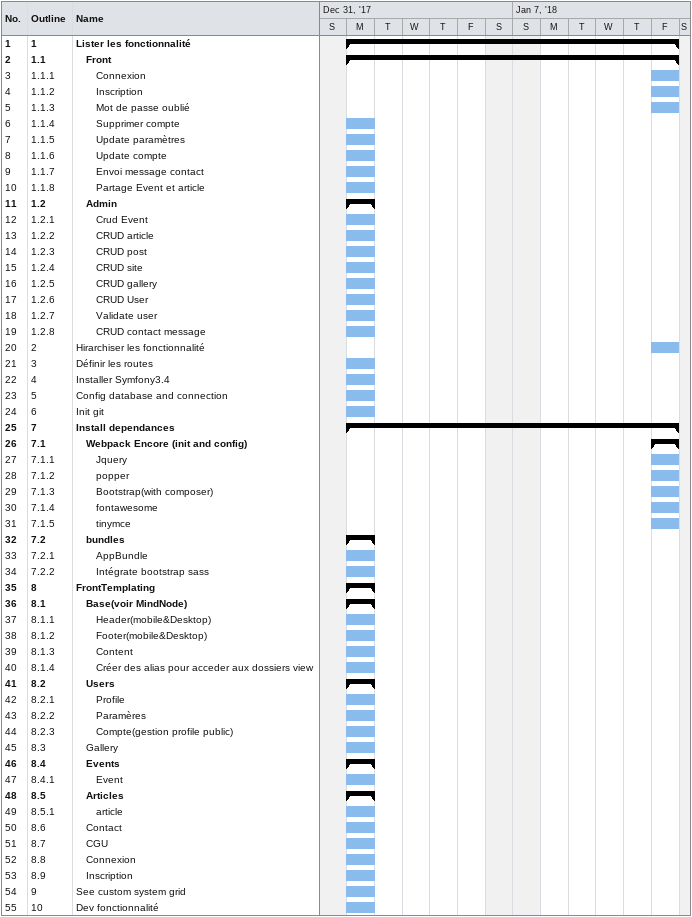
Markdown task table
| ID | WBS | Task | Start | Finish |
|---|---|---|---|---|
| 1 | 1 | **Lister les fonctionnalité** | 2018-01-01 | 2018-01-12 |
| 2 | 1.1 | **Front** | 2018-01-01 | 2018-01-12 |
| 3 | 1.1.1 | Connexion | 2018-01-12 | 2018-01-12 |
| 4 | 1.1.2 | Inscription | 2018-01-12 | 2018-01-12 |
| 5 | 1.1.3 | Mot de passe oublié | 2018-01-12 | 2018-01-12 |
| 6 | 1.1.4 | Supprimer compte | 2018-01-01 | 2018-01-01 |
| 7 | 1.1.5 | Update paramètres | 2018-01-01 | 2018-01-01 |
| 8 | 1.1.6 | Update compte | 2018-01-01 | 2018-01-01 |
| 9 | 1.1.7 | Envoi message contact | 2018-01-01 | 2018-01-01 |
| 10 | 1.1.8 | Partage Event et article | 2018-01-01 | 2018-01-01 |
| 11 | 1.2 | **Admin** | 2018-01-01 | 2018-01-01 |
| 12 | 1.2.1 | Crud Event | 2018-01-01 | 2018-01-01 |
| 13 | 1.2.2 | CRUD article | 2018-01-01 | 2018-01-01 |
| 14 | 1.2.3 | CRUD post | 2018-01-01 | 2018-01-01 |
| 15 | 1.2.4 | CRUD site | 2018-01-01 | 2018-01-01 |
| 16 | 1.2.5 | CRUD gallery | 2018-01-01 | 2018-01-01 |
| 17 | 1.2.6 | CRUD User | 2018-01-01 | 2018-01-01 |
| 18 | 1.2.7 | Validate user | 2018-01-01 | 2018-01-01 |
| 19 | 1.2.8 | CRUD contact message | 2018-01-01 | 2018-01-01 |
| 20 | 2 | Hirarchiser les fonctionnalité | 2018-01-12 | 2018-01-12 |
| 21 | 3 | Définir les routes | 2018-01-01 | 2018-01-01 |
| 22 | 4 | Installer Symfony3.4 | 2018-01-01 | 2018-01-01 |
| 23 | 5 | Config database and connection | 2018-01-01 | 2018-01-01 |
| 24 | 6 | Init git | 2018-01-01 | 2018-01-01 |
| 25 | 7 | **Install dependances** | 2018-01-01 | 2018-01-12 |
| 26 | 7.1 | **Webpack Encore (init and config)** | 2018-01-12 | 2018-01-12 |
| 27 | 7.1.1 | Jquery | 2018-01-12 | 2018-01-12 |
| 28 | 7.1.2 | popper | 2018-01-12 | 2018-01-12 |
| 29 | 7.1.3 | Bootstrap(with composer) | 2018-01-12 | 2018-01-12 |
| 30 | 7.1.4 | fontawesome | 2018-01-12 | 2018-01-12 |
| 31 | 7.1.5 | tinymce | 2018-01-12 | 2018-01-12 |
| 32 | 7.2 | **bundles** | 2018-01-01 | 2018-01-01 |
| 33 | 7.2.1 | AppBundle | 2018-01-01 | 2018-01-01 |
| 34 | 7.2.2 | Intégrate bootstrap sass | 2018-01-01 | 2018-01-01 |
| 35 | 8 | **FrontTemplating** | 2018-01-01 | 2018-01-01 |
| 36 | 8.1 | **Base(voir MindNode)** | 2018-01-01 | 2018-01-01 |
| 37 | 8.1.1 | Header(mobile&Desktop) | 2018-01-01 | 2018-01-01 |
| 38 | 8.1.2 | Footer(mobile&Desktop) | 2018-01-01 | 2018-01-01 |
| 39 | 8.1.3 | Content | 2018-01-01 | 2018-01-01 |
| 40 | 8.1.4 | Créer des alias pour acceder aux dossiers view | 2018-01-01 | 2018-01-01 |
| 41 | 8.2 | **Users** | 2018-01-01 | 2018-01-01 |
| 42 | 8.2.1 | Profile | 2018-01-01 | 2018-01-01 |
| 43 | 8.2.2 | Paramères | 2018-01-01 | 2018-01-01 |
| 44 | 8.2.3 | Compte(gestion profile public) | 2018-01-01 | 2018-01-01 |
| 45 | 8.3 | Gallery | 2018-01-01 | 2018-01-01 |
| 46 | 8.4 | **Events** | 2018-01-01 | 2018-01-01 |
| 47 | 8.4.1 | Event | 2018-01-01 | 2018-01-01 |
| 48 | 8.5 | **Articles** | 2018-01-01 | 2018-01-01 |
| 49 | 8.5.1 | article | 2018-01-01 | 2018-01-01 |
| 50 | 8.6 | Contact | 2018-01-01 | 2018-01-01 |
| 51 | 8.7 | CGU | 2018-01-01 | 2018-01-01 |
| 52 | 8.8 | Connexion | 2018-01-01 | 2018-01-01 |
| 53 | 8.9 | Inscription | 2018-01-01 | 2018-01-01 |
| 54 | 9 | See custom system grid | 2018-01-01 | 2018-01-01 |
| 55 | 10 | Dev fonctionnalité | 2018-01-01 | 2018-01-01 |
